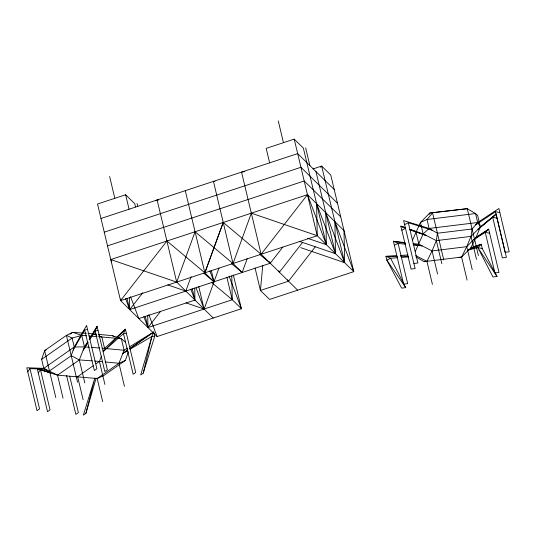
<?xml version="1.0" encoding="UTF-8"?>
<svg xmlns="http://www.w3.org/2000/svg" width="536" height="536" viewBox="0 0 536 536"><rect width="100%" height="100%" fill="white"/><g stroke="black" fill="none" stroke-linecap="round" stroke-linejoin="round"><path stroke-width="0.8" d="M313.064 168.9L321.64 166.073L330.772 175.051L353.787 271.658L269.568 299.443L260.429 290.458L262.754 265.534M432.418 284.375L426.924 261.32L432.07 250.915L436.344 240.617L437.41 233.24L429.135 228.45L403.615 220.584L415.132 268.563L411.072 269.059L400.854 226.172L405.471 227.773M467.097 280.127L461.603 257.079L466.749 246.674L471.023 236.376L472.089 228.993L477.683 222.507L498.882 208.504L509.2 251.806L505.126 252.302L495.452 211.7L475.626 224.892M153.939 332.762L154.75 336.186L151.862 336.507L140.68 374.959L143.226 373.177L151.862 336.507L153.457 332.816M85.914 413.33L94.859 378.041L83.355 415.119L85.914 413.33L96.152 378.054M143.226 373.177L154.75 336.186M128.365 351.763L125.35 360.447L103.582 375.703L97.184 378.53L57.546 375.16L43.771 368.353L41.634 359.388L44.629 350.624L66.397 335.375L72.742 332.313L86.403 333.332M49.466 370.939L71.234 355.69L74.249 347L86.577 325.426L96.889 368.728L94.336 370.523L84.661 329.915L87.549 329.533M219.003 268.06L213.991 281.795L204.853 272.811L223.224 222.4L261.112 254.252L297.661 290.177M231.405 263.498L242.158 272.502L247.304 258.345M191.118 276.589L185.825 291.088L167.781 284.911M166.361 240.503L204.853 272.811L223.231 222.453M214.4 280.817L204.102 309.051L186.052 302.874M38.27 372.888L40.461 369.606L50.753 372.808L37.292 368.788L40.461 369.606L50.056 409.893L47.51 411.675L37.292 368.788L57.546 375.16L79.315 359.911L84.467 346.886L87.509 341.948M96.004 363.79L99.408 361.405L101.505 356.112M103.301 351.569L104.56 348.38L125.397 329.158L135.709 372.46L133.162 374.249L123.481 333.62L125.397 329.158L103.301 351.569L123.481 333.62L126.375 333.258M102.671 401.585L97.184 378.53L118.952 363.281L124.111 350.256L121.377 338.799L118.376 337.76M412.472 240.202L420.425 222.467L429.772 213.02L467.251 208.685L475.546 213.542L477.643 215.465L480.377 226.929L476.095 237.227L470.95 247.625L461.603 257.079L424.177 261.648L415.903 256.858M429.162 214.494L429.772 213.02L467.251 208.685L478.42 255.572M415.206 251.659L423.152 233.93L429.135 228.45L477.683 222.507L480.377 226.929L471.023 236.376L436.344 240.617L423.152 233.93L410.08 229.381M73.144 350.196L84.661 329.915M87.83 342.196L83.207 350.075L88.072 342.283M89.505 339.328L97.07 326.437L107.381 369.74L104.822 371.535L95.153 330.96L97.07 326.437L89.251 339.127M89.847 339.456L95.153 330.96L98.041 330.538M27.778 371.883L29.962 368.587L45.862 369.304M233.341 274.914L241.401 308.736L157.108 336.541L120.56 300.622L166.904 241.033M125.558 298.653L129.699 309.6L142.797 292.763M143.836 316.615L147.97 327.563L160.566 311.376M282.847 247.042L270.251 263.236L129.699 309.6L127.012 298.331M302.565 242.426L279.39 272.214L278.8 270.653M255.056 267.913L260.429 290.458L288.529 281.192L315.228 246.868M413.122 243.558L418.877 244.228L432.07 250.915L466.749 246.674L476.095 237.227L488.665 229.167L498.983 272.469L494.916 272.965L485.241 232.343L488.665 229.167L473.811 239.538L485.241 232.343L489.643 233.267M320.454 167.212L321.64 166.073L344.655 262.68L300.716 247.645M477.837 247.592L481.261 244.45L468.665 249.944L477.837 247.592L482.239 248.55L497.006 276.469L492.953 276.965L477.837 247.592L497.006 276.469M480.377 226.929L496.122 214.085L506.44 257.387L502.353 257.89L492.691 217.315L496.122 214.085L478.085 229.24L492.691 217.315L497.1 218.192M70.022 334.216L72.742 332.313L81.74 335.422L86.564 335.784M41.634 359.388L72.112 338.035L81.74 335.422L84.467 346.886L89.291 347.241M84.467 346.886L74.249 347L43.771 368.353L26.8 367.776L37.018 410.67L39.563 408.888L29.962 368.587M93.284 365.693L77.633 376.654L83.127 399.709M127.803 350.557L122.844 353.445L127.648 350.088M129.705 348.655L153.725 331.878L129.752 346.758M122.844 353.445L127.655 350.122M129.719 348.702L153.772 332.079M127.635 348.072L124.111 350.256L102.148 348.199M155.695 200.799L157.122 199.968L158.743 199.955M129.92 349.318L151.862 336.507M404.593 224.691L408.291 222.681L432.177 230.212M401.833 230.272L405.531 228.276L400.854 226.172L405.497 227.88M394.375 245.354L398.087 243.411L405.544 244.175M46.036 349.948L44.629 350.624L55.798 397.518M468.665 249.944L481.214 244.242L482.239 248.55M105.11 361.954L118.952 363.281L125.35 360.447M135.528 206.95L134.757 203.734L125.618 194.749L97.545 204.008L120.56 300.622L317.238 235.733L353.787 271.658L334.873 221.609L335.523 253.702L299.423 241.347M307.55 238.272L326.377 244.718L303.363 148.11L294.224 139.126L266.178 148.378L269.621 162.85M100.989 218.487L297.674 153.597L334.223 189.523M104.252 232.175L300.937 167.292L337.486 203.218M107.515 245.87L304.2 180.987L340.749 216.906M111.662 261.896L110.778 259.551L307.456 194.669L344.005 230.594L344.655 262.68L325.734 212.631L326.377 244.718L307.456 194.669L261.112 254.252L241.548 172.116L244.811 171.641M145.29 316.294L147.97 327.563L232.262 299.751L241.401 308.736L229.073 276.127M470.95 247.625L481.214 244.242M437.41 233.24L472.089 228.993M413.832 263.478L417.892 262.982L408.291 222.681M397.37 256.309L385.94 256.329L390.597 258.245L405.719 287.638L401.638 288.14L386.851 260.141L385.94 256.329L396.566 255.679M458.856 257.401L461.603 257.079M424.177 261.648L426.924 261.32L415.668 255.612M397.189 257.749L390.597 258.245L386.851 260.141L405.719 287.638M401.31 257.441L408.72 256.885M400.653 255.431L408.01 254.982M215.07 181.376L213.449 181.382L233.019 263.518L242.158 272.502M400.633 256.302L407.983 256.288M88.011 333.452L96.091 334.122M88.969 335.965L97.009 336.561M98.617 336.682L115.676 338.25M91.703 347.422L99.736 348.025M71.234 355.69L79.315 359.911L92.172 360.869M94.584 361.043L102.664 361.72M98.537 334.357L112.379 335.683L116.882 337.238M117.304 338.404L121.377 338.799L125.625 342.303M413.826 245.019L422.107 245.863L413.082 244.416M404.908 242.594L393.397 241.247L403.615 284.14L407.675 283.645L398.087 243.411L393.397 241.247L405.705 243.23M495.452 211.7L499.86 212.604M315.952 171.567L335.523 253.702L316.595 203.647L317.238 235.733L251.33 213.181L233.019 263.518L195.071 231.746L176.686 282.103L213.234 318.029M110.778 259.551L176.686 282.103L157.122 199.968M92.835 333.807L96.581 335.107M98.832 335.884L101.833 336.923L104.56 348.38M409.397 229.629L426.381 235.565L410.141 229.589M126.235 351.013L127.655 351.516M112.379 335.683L114.416 336.802M44.367 368.815L48.548 372.051M203.874 273.32L213.991 281.795L211.305 270.519M211.392 282.278L232.262 299.751L231.78 275.893M259.518 254.225L270.251 263.236L269.662 261.669M287.611 279.792L288.529 281.192M209.851 270.848L213.991 281.795M196.122 287.933L204.102 309.051L198.729 286.499M190.823 289.118L194.963 300.066L138.837 318.585L130.556 296.689M148.827 314.645L157.108 336.541M477.683 222.507L475.546 213.542L426.998 219.485L420.425 222.467L423.152 233.93M471.023 236.376L476.517 259.424M466.749 246.674L472.243 269.722M443.741 259.813L432.572 212.926L426.998 219.485L429.135 228.45M436.344 240.617L441.838 263.672M432.07 250.915L437.564 273.97M416.144 232.765L418.877 244.228M305.654 147.829L309.875 165.53M294.224 139.126L317.238 235.733M278.251 120.881L283.43 142.609M226.889 277.206L232.262 299.751M185.282 190.675L204.853 272.811M192.277 288.797L194.963 300.066L194.722 288.033M137.028 203.452L137.799 206.668M125.618 194.749L129.069 209.221M109.632 176.505L114.811 198.24M118.952 363.281L124.446 386.335M99.408 361.405L104.902 384.459M79.315 359.911L84.809 382.959M74.249 347L72.112 338.035L66.397 335.375L77.566 382.269M69.76 376.406L78.39 412.613L75.837 414.395L66.598 375.609M57.546 375.16L63.034 398.215M147.728 315.53L147.97 327.563M260.396 288.857L260.429 290.458M129.457 297.574L129.699 309.6M120.526 299.014L120.56 300.622"/></g></svg>
